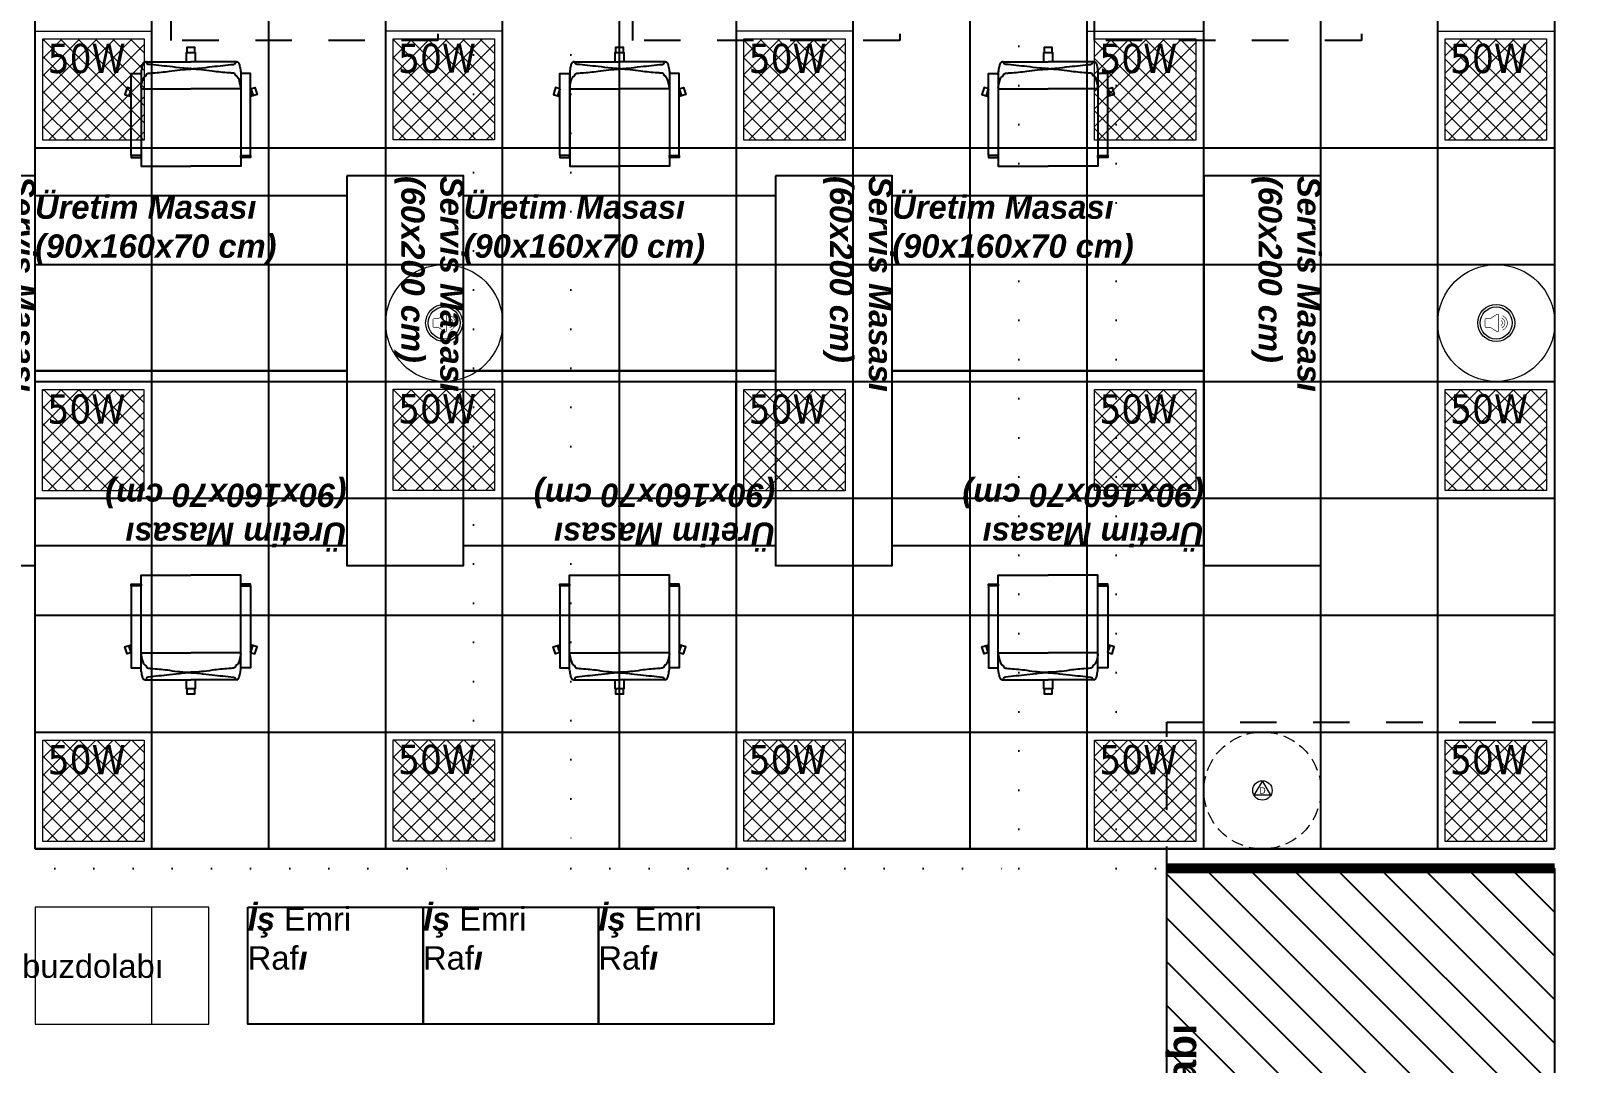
# Model space of a CAD drawing. Header units: centimetres. Extents: x 405564 to 502064, y 46284 to 60634.
# Drawn here: x 454058 to 454850, y 53433 to 53963 of the extents above; entities that cross this region are included whole.
import ezdxf
from ezdxf import colors
from ezdxf.entities.mleader import LeaderData, LeaderLine
from ezdxf.enums import TextEntityAlignment as Align
from ezdxf.math import Vec2, Vec3
from ezdxf.xclip import XClip

# ---------------------------------------------------------------- set-up
doc = ezdxf.new("R2010")
doc.units = ezdxf.units.CM
doc.header["$XCLIPFRAME"] = 0
for name, pattern in [('3+1_3b$0$DASHED', [0.25, 0.125, -0.125]), ('ACAD_ISO07W100', [3, 0, -3]), ('DOT', [0.25, 0, -0.25]), ('HIDDEN', [9.525, 6.35, -3.175])]:
    doc.linetypes.add(name, pattern=pattern)
for name, color, linetype in [('---___EB_draft03_cihazlar', 8, 'Continuous'), ('0-KRCN-ASMATAVAN-130426', 8, 'Continuous'), ('AS_DOS_TERAS_UST', 8, 'ACAD_ISO07W100'), ('AS_DUV', 8, 'Continuous'), ('AS_PYZ_BINA', 8, 'Continuous'), ('AS_TEFR_MOB', 8, 'Continuous')]:
    doc.layers.add(name, color=color, linetype=linetype)
for name, color, linetype, lineweight in [('0-KRCN-AYDINLATMA-130426', 8, 'Continuous', 9), ('0-KRCN-MİMARİ-220526', 8, 'Continuous', 9), ('OL_Ic', 8, 'Continuous', 9), ('TF_Mobilya', 8, 'Continuous', 9)]:
    doc.layers.add(name, color=color, linetype=linetype, lineweight=lineweight)
doc.styles.add('2', font='arial.ttf', dxfattribs={"width": 0.9, "height": 200})
doc.styles.add('Kalin02', font='arialbd.ttf')
doc.styles.add('MP_KAPI_POZ', font='arial.ttf')
doc.styles.add('Normal_ITL', font='swissi.ttf')
doc.styles.add('TAHOMA', font='tahoma.ttf')

# ---------------------------------------------------------------- blocks, each defined once
blk = doc.blocks.new('AST-OD-KD')
at = {"layer": '0-KRCN-AYDINLATMA-130426'}
for p, q in [((0, 5), (-4.33, -2.5)), ((4.33, -2.5), (0, 5)), ((4.33, -2.5), (-4.33, -2.5))]:
    blk.add_line(p, q, dxfattribs=at)
at = {"layer": '0-KRCN-AYDINLATMA-130426', "linetype": 'HIDDEN'}
blk.add_circle((0, 0), 30, dxfattribs=at)
at = {"layer": '0-KRCN-AYDINLATMA-130426'}
blk.add_circle((0, 0), 5, dxfattribs=at)
at = {"layer": '0-KRCN-AYDINLATMA-130426', "style": '2'}
blk.add_text('D', height=3.36, dxfattribs=at).set_placement((0, 0), align=Align.MIDDLE_CENTER)
blk = doc.blocks.new('ASMA TAVA TİPİ HOPARLÖR')
at = {"layer": '0-KRCN-AYDINLATMA-130426', "const_width": 0.317}
blk.add_lwpolyline([(0.27, -4.41, 0.598176), (1.25, -3.88), (1.25, 3.88, 0.598176), (0.27, 4.41), (-2.7, 2.45, -0.147433), (-3.05, 2.34), (-5.09, 2.34, 0.414214), (-5.72, 1.71), (-5.72, -1.71, 0.414214), (-5.09, -2.34), (-3.05, -2.34, -0.147433), (-2.7, -2.45)], format="xyb", close=True, dxfattribs=at)
for points in [[(2.41, 1.29, -0.601398), (2.41, -1.29)], [(2.8, 2.51, -0.658812), (2.8, -2.51)], [(3.19, 3.72, -0.680488), (3.19, -3.72)]]:
    blk.add_lwpolyline(points, format="xyb", dxfattribs=at)
at = {"layer": '0-KRCN-AYDINLATMA-130426'}
blk.add_circle((0, 0), 30, dxfattribs=at)
at = {"layer": '0-KRCN-AYDINLATMA-130426', "ltscale": 0.1}
for radius in [9.5, 8.23]:
    blk.add_circle((0, 0), radius, dxfattribs=at)
blk = doc.blocks.new('50W 60x60 cm  SIVA ALTI LED ARMATÜR')
at = {"layer": '0-KRCN-AYDINLATMA-130426'}
h = blk.add_hatch(dxfattribs=at)
h.set_pattern_fill('ANSI37', color=256, scale=0.2)
h.paths.add_polyline_path([(-2.6, 2.594), (2.6, 2.594), (2.6, -2.606), (-2.6, -2.606)])
for points in [[(-3, 2.994), (3, 2.994), (3, -3.007), (-3, -3.007)], [(-2.6, 2.594), (2.6, 2.594), (2.6, -2.606), (-2.6, -2.606)]]:
    blk.add_lwpolyline(points, close=True, dxfattribs=at)
at = {"layer": '0-KRCN-AYDINLATMA-130426', "insert": (-2.35, 2.344), "char_height": 1.5, "attachment_point": 1, "style": 'TAHOMA'}
blk.add_mtext_dynamic_manual_height_columns('{\\fTahoma|b0|i0|c162|p34;50W}', width=1.5, gutter_width=1.25, heights=[0], dxfattribs=at)
blk = doc.blocks.new('G$C27E741DA')
at = {"layer": '0-KRCN-AYDINLATMA-130426', "xscale": 10, "yscale": 10, "zscale": 10}
for p in [(16025.68, 6798.45), (16205.51, 6798.57), (16385.49, 6798.52), (16565.47, 6798.45), (16745.47, 6798.45), (16025.54, 6618.47), (16205.55, 6618.62), (16385.47, 6618.47), (16565.53, 6618.53), (16745.53, 6618.53), (16025.68, 6438.45), (16205.51, 6438.57), (16385.49, 6438.52), (16565.47, 6438.45), (16745.47, 6438.45)]:
    blk.add_blockref('50W 60x60 cm  SIVA ALTI LED ARMATÜR', p, dxfattribs=at)
at = {"layer": '0-KRCN-AYDINLATMA-130426'}
for name, p in [('ASMA TAVA TİPİ HOPARLÖR', (16205.68, 6678.55)), ('ASMA TAVA TİPİ HOPARLÖR', (16745.68, 6678.55)), ('AST-OD-KD', (16625.68, 6438.55))]:
    blk.add_blockref(name, p, dxfattribs=at)
blk = doc.blocks.new('NemdolabıXLLL')
at = {"layer": '---___EB_draft03_cihazlar'}
h = blk.add_hatch(dxfattribs=at)
h.set_pattern_fill('ANSI31', color=1, scale=5)
h.paths.add_polyline_path([(276297.67, -40461.17), (276417.67, -40461.17), (276417.67, -40660.17), (276297.67, -40660.17)])
at = {"layer": '---___EB_draft03_cihazlar', "color": 1, "linetype": '3+1_3b$0$DASHED', "ltscale": 150}
blk.add_lwpolyline([(276222.67, -40461.17), (276492.67, -40461.17), (276492.67, -40660.17), (276222.67, -40660.17), (276222.67, -40461.17)], dxfattribs=at)
at = {"layer": '---___EB_draft03_cihazlar', "color": 1}
blk.add_lwpolyline([(276297.67, -40461.17), (276417.67, -40461.17), (276417.67, -40660.17), (276297.67, -40660.17), (276297.67, -40461.17)], dxfattribs=at)
at = {"layer": '---___EB_draft03_cihazlar', "color": 1, "const_width": 5}
blk.add_lwpolyline([(276417.67, -40660.17), (276417.67, -40461.17)], dxfattribs=at)
at = {"layer": '---___EB_draft03_cihazlar', "insert": (276222.67, -40461.17), "char_height": 15, "attachment_point": 1, "style": 'Kalin02'}
blk.add_mtext_dynamic_manual_height_columns('Nem Dolabı \\PXL L L', width=590.7316, gutter_width=750, heights=[137.08], dxfattribs=at)
blk = doc.blocks.new('İşemrirafı')
at = {"layer": 'AS_TEFR_MOB', "ltscale": 200}
blk.add_lwpolyline([(277506.2, -40355.29), (277596.2, -40355.29), (277596.2, -40415.29), (277506.2, -40415.29), (277506.2, -40355.29)], dxfattribs=at)
note = blk.add_mtext_dynamic_manual_height_columns('{\\fArial|b1|i1|c162|p34;İş\\Fswis721 bt|c162; Emri }', width=53.1939, gutter_width=0, heights=[43.45, 0], dxfattribs=dict(at, insert=(277506.2, -40355.29), char_height=12, attachment_point=1, style='Kalin02'))
for column, words in zip(note.columns.linked_columns, ['{\\Fswis721 bt|c162;Raf\\fArial|b1|i1|c162|p34;ı}']):
    column.text = words
blk = doc.blocks.new('sandalye_')
at = {"layer": 'AS_TEFR_MOB', "linetype": 'ByBlock', "ltscale": 25}
for points in [[(260035.75, -40511.28), (260035.75, -40506.8), (260030.94, -40506.8), (260030.94, -40511.28)], [(260031.45, -40506.8), (260031.45, -40503.85), (260035.25, -40503.85), (260035.25, -40506.8)], [(260009.74, -40511.28), (260033.35, -40511.28)], [(260056.96, -40511.28), (260033.35, -40511.28)], [(260002.77, -40525.21), (260000.56, -40524.49), (259999.39, -40528.1), (260002.77, -40529.21)], [(260002.65, -40525.17), (260001.48, -40528.79)], [(260002.77, -40525.41), (260001.65, -40528.84)], [(260007.76, -40525.16), (260033.35, -40525.16)], [(260007.77, -40524.5), (260007.77, -40564.92), (260033.35, -40564.92)], [(260058.94, -40524.5), (260058.94, -40564.92), (260033.35, -40564.92)], [(260058.94, -40525.16), (260033.35, -40525.16)], [(260063.94, -40525.21), (260066.14, -40524.49), (260067.32, -40528.1), (260063.94, -40529.21)], [(260063.94, -40525.41), (260065.05, -40528.84)], [(260064.05, -40525.17), (260065.23, -40528.79)], [(260002.77, -40559.41), (260002.77, -40560.41), (260007.75, -40560.41), (260007.75, -40559.41)], [(260063.94, -40559.41), (260063.94, -40560.41), (260058.95, -40560.41), (260058.95, -40559.41)]]:
    blk.add_lwpolyline(points, dxfattribs=at)
for points in [[(260007.75, -40559.41), (260002.77, -40559.41), (260002.77, -40517.41), (260007.75, -40517.41)], [(260058.95, -40559.41), (260063.94, -40559.41), (260063.94, -40517.41), (260058.95, -40517.41)]]:
    blk.add_lwpolyline(points, close=True, dxfattribs=at)
for points in [[(260033.35, -40514.82, -0.048176), (260031.56, -40514.81, -0.000623), (260029.14, -40514.56, -0.003131), (260022.37, -40513.8, 0.007334), (260011.41, -40512.67, -0.309457), (260010.5, -40511.92, 0.002444), (260010.37, -40511.48, 0.476314), (260010.23, -40511.43, 0.375136), (260009.05, -40511.61, 0.082453), (260008.7, -40512.18, 0.046929), (260008.24, -40513.77, 0.002381), (260007.95, -40515.35, 0.007794), (260007.77, -40516.44), (260007.77, -40524.5, -0.011445), (260008.35, -40521.51, -0.082784), (260009.15, -40519.51, -0.150147), (260010.28, -40518.5, 0.242317), (260010.39, -40518.37, -0.036292), (260010.49, -40517.99, -0.114957), (260010.77, -40517.55, -0.16132), (260011.41, -40517.24, -0.020506), (260013.87, -40517, 0.024793), (260022.37, -40516.11, -0.030903), (260033.35, -40515.1, -1.030607)], [(260033.35, -40514.82, 0.048176), (260035.14, -40514.81, 0.000623), (260037.57, -40514.56, 0.003131), (260044.33, -40513.8, -0.007334), (260055.3, -40512.67, 0.309457), (260056.21, -40511.92, -0.002444), (260056.34, -40511.48, -0.476314), (260056.47, -40511.43, -0.375136), (260057.66, -40511.61, -0.082453), (260058, -40512.18, -0.046929), (260058.46, -40513.77, -0.002381), (260058.76, -40515.35, -0.007794), (260058.94, -40516.44), (260058.94, -40524.5, 0.011445), (260058.36, -40521.51, 0.082784), (260057.55, -40519.51, 0.150147), (260056.42, -40518.5, -0.242317), (260056.31, -40518.37, 0.036292), (260056.21, -40517.99, 0.114957), (260055.93, -40517.55, 0.16132), (260055.3, -40517.24, 0.020506), (260052.84, -40517, -0.024793), (260044.33, -40516.11, 0.030903), (260033.35, -40515.1, 1.030607)]]:
    blk.add_lwpolyline(points, format="xyb", dxfattribs=at)
blk = doc.blocks.new('Üretim Masası')
at = {"layer": 'AS_TEFR_MOB', "ltscale": 200}
blk.add_lwpolyline([(277436.39, -40309.08), (277596.39, -40309.08), (277596.39, -40399.08), (277436.39, -40399.08), (277436.39, -40309.08)], dxfattribs=at)
at = {"layer": 'AS_TEFR_MOB', "color": 1}
blk.add_blockref('sandalye_', (17483.04, 270.85), dxfattribs=at)
at = {"layer": 'AS_TEFR_MOB', "ltscale": 200, "insert": (277436.39, -40309.08), "char_height": 12, "attachment_point": 1, "style": 'Kalin02'}
blk.add_mtext_dynamic_manual_height_columns('{\\fSwis721 BT|b1|i1|c162|p34;Üretim Masası\\P(90x160x70 cm)}', width=590.7316, gutter_width=750, heights=[137.08], dxfattribs=at)
blk = doc.blocks.new('servis masası60x200')
at = {"layer": 'AS_TEFR_MOB', "ltscale": 200}
blk.add_lwpolyline([(278099.49, -39156.74), (278299.49, -39156.74), (278299.49, -39096.74), (278099.49, -39096.74)], close=True, dxfattribs=at)
at = {"layer": 'AS_TEFR_MOB', "ltscale": 200, "insert": (278099.49, -39096.74), "char_height": 12, "attachment_point": 1, "style": 'Kalin02'}
blk.add_mtext_dynamic_manual_height_columns('{\\fSwis721 BT|b1|i1|c162|p34;Servis Masası\\P(60x200 cm)}', width=590.7316, gutter_width=750, heights=[137.08], dxfattribs=at)
blk = doc.blocks.new('SMD Dizgi Makinesi')
at = {"layer": '---___EB_draft03_cihazlar', "color": 1, "linetype": '3+1_3b$0$DASHED', "ltscale": 150}
blk.add_lwpolyline([(275341.08, -39731.16), (275757.08, -39731.16), (275757.08, -39868.16), (275341.08, -39868.16), (275341.08, -39731.16)], dxfattribs=at)
blk = doc.blocks.new('A$Cd190c0c6')
at = {"layer": 'TF_Mobilya'}
for points in [[(-3.97, 0), (56.03, 0), (56.03, 60), (-3.97, 60)], [(-3.97, 0), (85.2, 0), (85.2, 60), (-3.97, 60)]]:
    blk.add_lwpolyline(points, close=True, dxfattribs=at)
at = {"layer": 'TF_Mobilya', "style": 'MP_KAPI_POZ'}
blk.add_text('buzdolabı', height=12, dxfattribs=at).set_placement((25.77, 29.79), align=Align.MIDDLE_CENTER)
blk = doc.blocks.new('A$Ca63a641c')
at = {"layer": 'AS_PYZ_BINA'}
ml = blk.add_multileader_mtext('Standard', dxfattribs=at)
ml.set_content('EST boyalı panel çit ve panel çit kapı (AS 51.101)', color=256, style='Normal_ITL')
ml.set_leader_properties()
ml.build(insert=Vec2(0, 0))
ml.multileader.update_dxf_attribs({"dogleg_length": 0.379, "arrow_head_size": 17.04, "scale": 75})
ctx = ml.context
ctx.base_point, ctx.scale, ctx.char_height, ctx.arrow_head_size, ctx.landing_gap_size, ctx.plane_origin = Vec3(140.51, 464.3), 75, 20, 17.04, 14.2, Vec3(92.51, 620.11)
notes = []
notes.append((ctx, [(0, (1, 1, 0), (112.11, 464.3), (1, 0), 28.4, [(0, [(68.5, 410)], 0, [])])]))
ctx.mtext.insert, ctx.mtext.width, ctx.mtext.flow_direction = Vec3(154.71, 477.51), 604.5634, 5
for ctx, leaders in notes:
    for number, flags, end, landing, length, lines in leaders:
        leader = LeaderData()
        leader.index, (leader.has_last_leader_line, leader.has_dogleg_vector, leader.attachment_direction) = number, flags
        leader.last_leader_point, leader.dogleg_vector, leader.dogleg_length = Vec3(end), Vec3(landing), length
        for number, points, colour, breaks in lines:
            line = LeaderLine()
            line.index, line.vertices, line.color, line.breaks = number, Vec3.list(points), colors.encode_raw_color(colour), breaks
            leader.lines.append(line)
        ctx.leaders.append(leader)
blk = doc.blocks.new('A$C85dec720')
at = {"layer": 'OL_Ic'}
blk.add_blockref('A$Ca63a641c', (5315.08, 5344.25, 28.4), dxfattribs=at)
blk = doc.blocks.new('A$C6A10300A')
at = {"layer": 'AS_DOS_TERAS_UST', "linetype": 'DOT', "ltscale": 80}
for p, q in [((16220.68, -6201.45), (16220.68, -7101.45)), ((16270.68, -6201.45), (16270.68, -7101.45)), ((16500.68, -7101.45), (16500.68, -6201.45)), ((16550.68, -7101.45), (16550.68, -6201.45)), ((15985.68, -7101.45), (16220.68, -7101.45)), ((16270.68, -7101.45), (16500.68, -7101.45)), ((16550.68, -7101.45), (16785.68, -7101.45))]:
    blk.add_line(p, q, dxfattribs=at)
at = {"layer": '---___EB_draft03_cihazlar'}
for name, p, rotation in [('SMD Dizgi Makinesi', (55933.67, 269080.62), 270), ('SMD Dizgi Makinesi', (56170.67, 269080.62), 270), ('SMD Dizgi Makinesi', (56407.67, 269080.62), 270), ('NemdolabıXLLL', (-23884.49, -283519.12), 90)]:
    blk.add_blockref(name, p, dxfattribs=dict(at, rotation=rotation))
at = {"layer": 'AS_DUV'}
ref = blk.add_blockref('A$C85dec720', (28900.96, -17748.98), dxfattribs=dict(at, rotation=105.0255580063709))
XClip(ref).set_block_clipping_path([(6220.3367769278, 6783.7313721173), (4126.4071464743, -1017.0000000052), (7354.8298234051, -1883.5969356479), (9448.7594538586, 5917.1344364745)])
at = {"layer": 'AS_TEFR_MOB'}
for name, p in [('Üretim Masası', (-261440.71, 33553.12)), ('Üretim Masası', (-261220.71, 33553.12)), ('Üretim Masası', (-261000.71, 33553.12)), ('İşemrirafı', (-261401.35, 33233.84)), ('İşemrirafı', (-261311.35, 33233.84)), ('İşemrirafı', (-261221.35, 33233.84))]:
    blk.add_blockref(name, p, dxfattribs=at)
for name, p, rotation in [('servis masası60x200', (55092.42, 271353.54), 270), ('servis masası60x200', (55312.42, 271353.54), 270), ('servis masası60x200', (55532.42, 271353.54), 270), ('servis masası60x200', (55752.42, 271353.54), 270), ('Üretim Masası', (293592.07, -47245.03), 180), ('Üretim Masası', (293812.07, -47245.03), 180), ('Üretim Masası', (294032.07, -47245.03), 180)]:
    blk.add_blockref(name, p, dxfattribs=dict(at, rotation=rotation))
at = {"layer": 'TF_Mobilya'}
blk.add_blockref('A$Cd190c0c6', (15999.65, -7181.45), dxfattribs=at)

msp = doc.modelspace()

# ---------------------------------------------------------------- linework, layer by layer
at = {"layer": '0-KRCN-ASMATAVAN-130426'}
for p, q in [((454059.75, 53542.56), (454059.75, 54322.56)), ((454119.75, 53542.56), (454119.75, 54322.56)), ((454179.75, 53542.56), (454179.75, 54322.56)), ((454239.75, 53542.56), (454239.75, 54322.56)), ((454299.75, 53542.56), (454299.75, 54322.56)), ((454359.75, 53542.56), (454359.75, 54322.56)), ((454419.75, 53542.56), (454419.75, 54322.56)), ((454479.75, 53542.56), (454479.75, 54322.56)), ((454539.75, 53542.56), (454539.75, 54322.56)), ((454599.75, 53542.56), (454599.75, 54322.56)), ((454659.75, 53542.56), (454659.75, 54322.56)), ((454719.75, 53542.56), (454719.75, 54322.56)), ((454779.75, 53542.56), (454779.75, 54322.56)), ((454839.75, 54322.56), (454839.75, 53542.56)), ((454059.75, 53902.56), (454839.75, 53902.56)), ((454059.75, 53842.56), (454839.75, 53842.56)), ((454059.75, 53782.56), (454839.75, 53782.56)), ((454059.75, 53722.56), (454839.75, 53722.56)), ((454059.75, 53662.56), (454839.75, 53662.56)), ((454059.75, 53602.56), (454839.75, 53602.56)), ((454839.75, 53542.56), (454059.75, 53542.56)), ((454059.75, 53542.56), (454839.75, 53542.56))]:
    msp.add_line(p, q, dxfattribs=at)

# ---------------------------------------------------------------- block references
at = {"layer": '0-KRCN-AYDINLATMA-130426'}
msp.add_blockref('G$C27E741DA', (438064.07, 47134.02), dxfattribs=at)

# ---------------------------------------------------------------- next in the draw order: block references
at = {"layer": '0-KRCN-MİMARİ-220526'}
msp.add_blockref('A$C6A10300A', (438064.07, 60634.02), dxfattribs=at)

doc.saveas('drawing.dxf')
